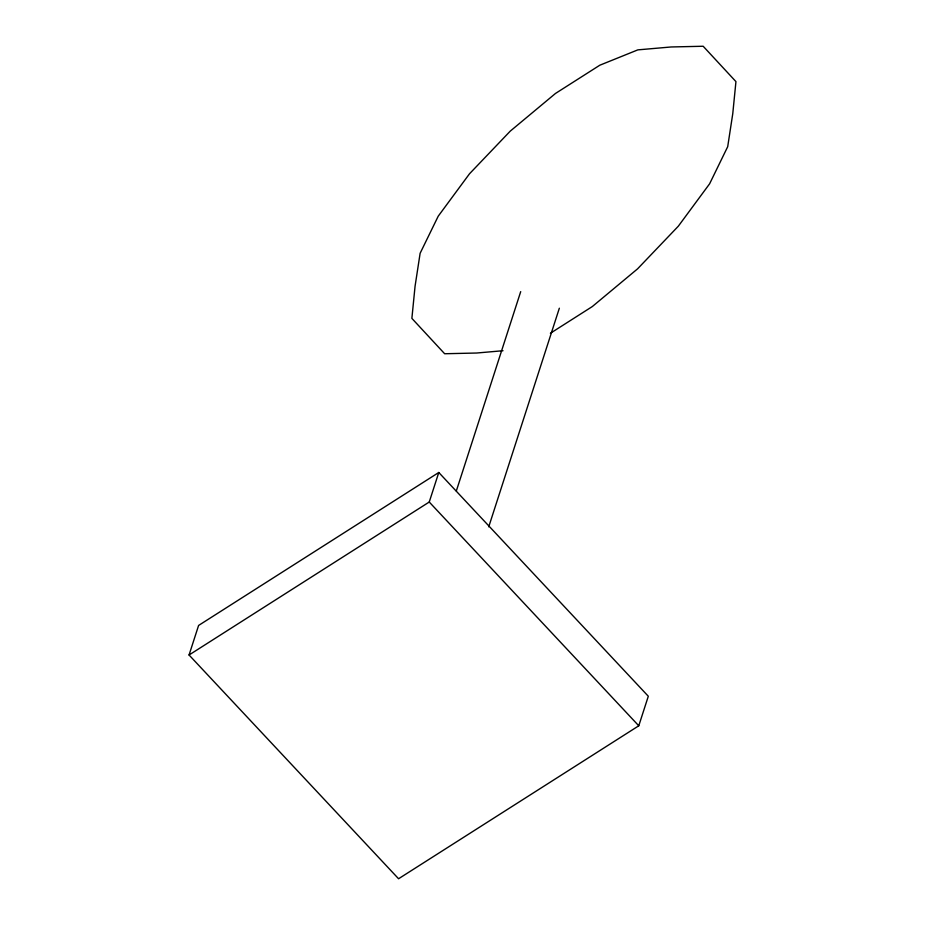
<?xml version="1.0" encoding="UTF-8"?>
<svg xmlns="http://www.w3.org/2000/svg" width="925" height="925" viewBox="0 0 925 925"><rect width="100%" height="100%" fill="white"/><g stroke="black" fill="none" stroke-linecap="round" stroke-linejoin="round"><path stroke-width="1.39" d="M189.058 654.993L198.597 625.45L438.785 472.49L648.309 696.247L638.77 725.79L398.571 878.75L189.058 654.993L429.246 502.021L438.785 472.49M456.314 491.002L520.706 291.641M488.735 526.834L559.347 308.21M550.398 333.254L592.312 306.557L637.568 268.851L678.303 226.22L709.614 183.798L727.697 146.705L732.762 113.717L735.942 81.608L703.173 46.25L671.215 46.967L637.857 49.869L599.816 65.212L555.509 93.437L510.253 131.13L469.518 173.773L438.219 216.196L420.123 253.288L415.059 286.276L411.879 318.385L444.647 353.743L476.606 353.026L503.015 350.725M429.246 502.021L638.77 725.79"/></g></svg>
